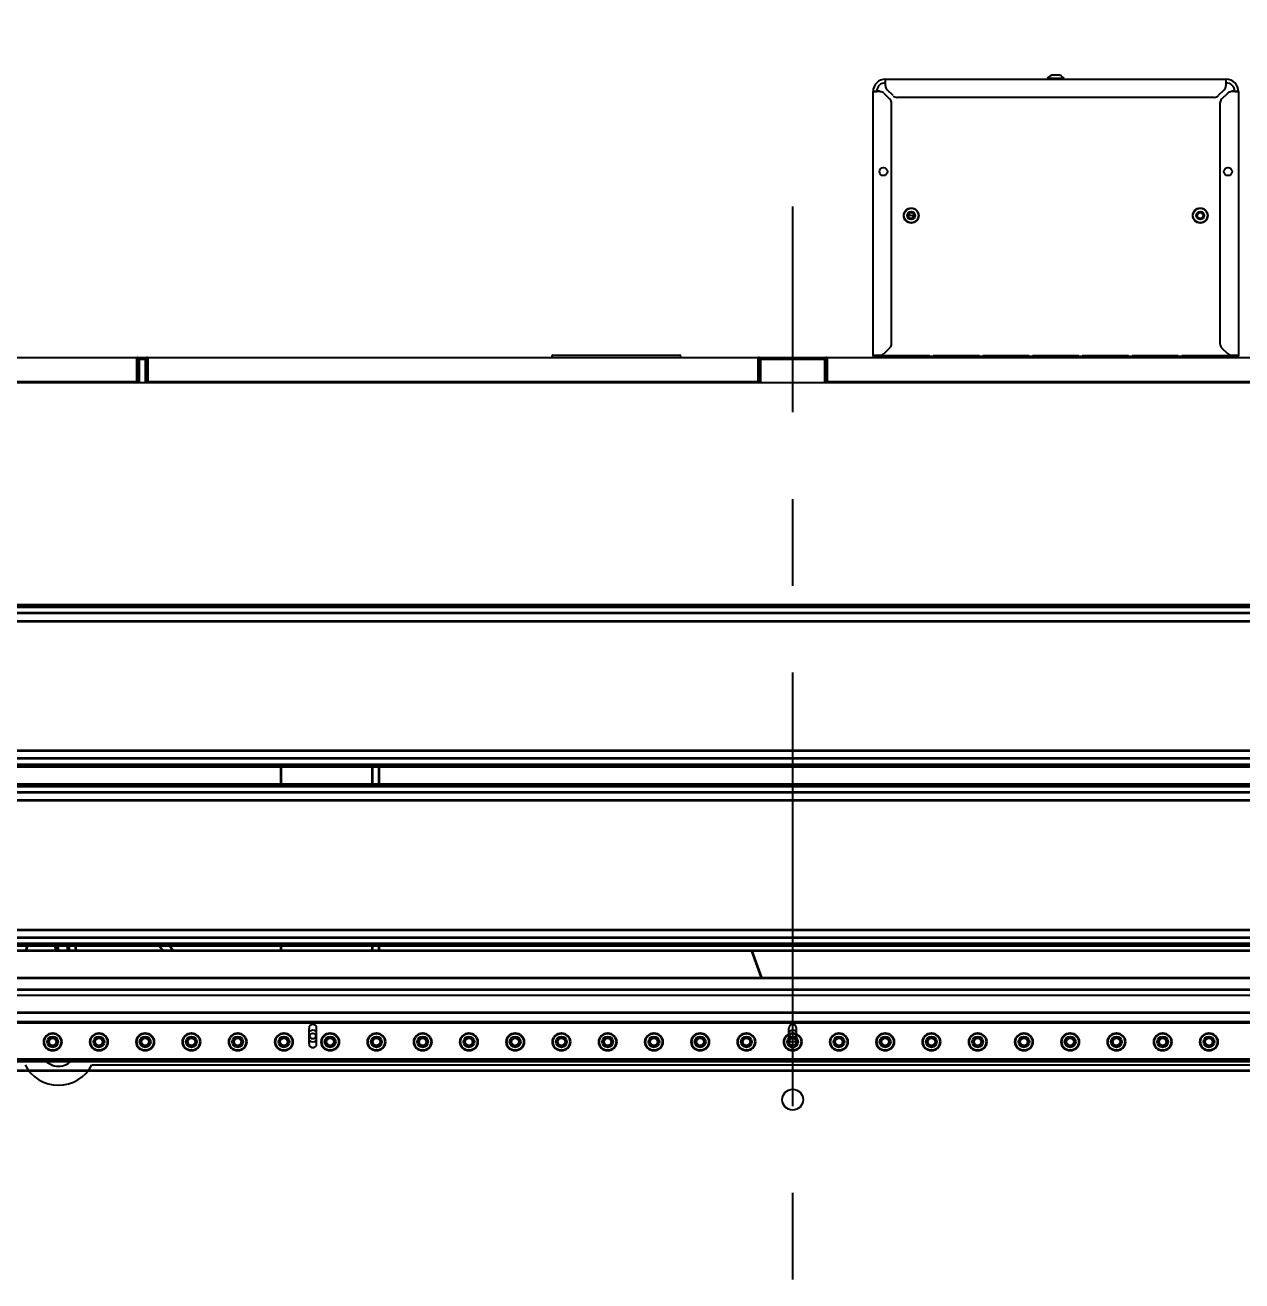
# Model space of a CAD drawing. Header units: inches. Extents: x 16559 to 58559, y 6500 to 36200.
# Drawn here: x 23081 to 24133, y 23617 to 24704 of the extents above; entities that cross this region are included whole.
import ezdxf

# ---------------------------------------------------------------- set-up
doc = ezdxf.new("R2010")
doc.units = ezdxf.units.IN
doc.header["$LTSCALE"] = 300
doc.linetypes.add('CENTRO', pattern=[2, 1.25, -0.25, 0.25, -0.25])
for name, color, linetype in [('ASSI', 254, 'CENTRO'), ('MACCHINA', 40, 'Continuous'), ('QUOTE', 7, 'Continuous')]:
    doc.layers.add(name, color=color, linetype=linetype)
doc.layers.add('GUIDE', color=4, linetype='Continuous', lineweight=35)
doc.styles.get("Standard").update_dxf_attribs({"font": 'romans.shx'})
doc.dimstyles.new('sc1a100_pollici', dxfattribs={"dimscale": 100, "dimtxt": 3, "dimasz": 3, "dimexe": 0, "dimexo": 0, "dimgap": 1, "dimtad": 1, "dimzin": 12, "dimdsep": 46, "dimtxsty": 'Standard', "dimblk": 'CLOSEDBLANK', "dimcen": 1, "dimclrd": 253, "dimclre": 253, "dimclrt": 2, "dimadec": 0, "dimazin": 3, "dimtfac": 1, "dimtmove": 0, "dimatfit": 1, "dimldrblk": 'CLOSEDBLANK', "dimfxl": 1, "dimtolj": 1, "dimtzin": 0, "dimarcsym": 0})

# ---------------------------------------------------------------- blocks, each defined once
blk = doc.blocks.new('A$C336c1bdc')
at = {"layer": 'ASSI'}
blk.add_line((0, -1515.5), (0, 1662.6), dxfattribs=at)
at = {"layer": 'MACCHINA'}
for p, q in [((80.3, 1767), (80.3, 1772.7)), ((80.3, 1772.7), (374.7, 1772.7)), ((80.3, 1770.7), (80.3, 1770.7)), ((220.4, 1773.2), (220.4, 1772.7)), ((234.4, 1773.2), (220.4, 1773.2)), ((221.6, 1774.7), (221.7, 1774.7)), ((230.6, 1776.2), (224.2, 1776.2)), ((233.2, 1774.7), (233.2, 1774.7)), ((234.4, 1772.7), (234.4, 1773.2)), ((374.7, 1772.7), (374.7, 1767)), ((374.7, 1770.7), (374.7, 1770.7)), ((75.4, 1761.9), (69.5, 1761.9)), ((69.5, 1533.5), (69.5, 1761.9)), ((72.7, 1762.7), (75, 1762.7)), ((73, 1761.9), (73, 1762.7)), ((74, 1761.9), (74, 1762.7)), ((75, 1762.7), (75, 1761.9)), ((84, 1755.3), (79, 1760.4)), ((86.9, 1758.4), (81.8, 1763.4)), ((373.2, 1763.4), (368.1, 1758.4)), ((376, 1760.4), (371, 1755.3)), ((385.5, 1761.9), (379.6, 1761.9)), ((380, 1762.7), (382.3, 1762.7)), ((380, 1761.9), (380, 1762.7)), ((381, 1761.9), (381, 1762.7)), ((382, 1762.7), (382, 1761.9)), ((385.5, 1761.9), (385.5, 1533.5)), ((85.5, 1544), (85.5, 1751.8)), ((364.6, 1756.9), (90.4, 1756.9)), ((369.5, 1751.8), (369.5, 1544)), ((-1095.5, 1532), (1098.4, 1532)), ((-567.6, 1532), (-567.6, 1511)), ((-567, 1530.5), (-567, 1532)), ((-558, 1532), (-558, 1530.5)), ((-557.4, 1511), (-557.4, 1532)), ((-208.3, 1533), (-208.3, 1532)), ((-96.7, 1532), (-96.7, 1533)), ((-30.1, 1532), (-30.1, 1511)), ((-29.5, 1532), (-29.5, 1530.5)), ((29.5, 1532), (29.5, 1530.5)), ((30.1, 1511), (30.1, 1532)), ((69.5, 1533.9), (75.4, 1533.9)), ((70.3, 1533.5), (70.3, 1533.9)), ((70.3, 1533.5), (71.1, 1533.5)), ((71.1, 1533.9), (71.1, 1533.5)), ((74, 1533.9), (74, 1532.7)), ((381, 1532.7), (74, 1532.7)), ((78.5, 1533.7), (118.5, 1533.7)), ((78.5, 1533), (78.5, 1533.7)), ((118.5, 1533), (78.5, 1533)), ((79, 1535.4), (84, 1540.4)), ((101.5, 1532.7), (101.5, 1532)), ((101.5, 1532.2), (101.7, 1532)), ((113.5, 1532.2), (101.5, 1532.2)), ((113.3, 1532), (113.5, 1532.2)), ((113.5, 1532), (113.5, 1532.7)), ((118.5, 1533.7), (118.5, 1533)), ((121.5, 1533.7), (161.5, 1533.7)), ((121.5, 1533), (121.5, 1533.7)), ((161.5, 1533), (121.5, 1533)), ((161.5, 1533.7), (161.5, 1533)), ((164.5, 1533.7), (204.5, 1533.7)), ((164.5, 1533), (164.5, 1533.7)), ((204.5, 1533), (164.5, 1533)), ((204.5, 1533.7), (204.5, 1533)), ((207.5, 1533.7), (247.5, 1533.7)), ((207.5, 1533), (207.5, 1533.7)), ((247.5, 1533), (207.5, 1533)), ((223.3, 1532), (223.3, 1532.7)), ((247.5, 1533.7), (247.5, 1533)), ((250.5, 1533.7), (290.5, 1533.7)), ((250.5, 1533), (250.5, 1533.7)), ((290.5, 1533), (250.5, 1533)), ((290.5, 1533.7), (290.5, 1533)), ((293.5, 1533.7), (333.5, 1533.7)), ((293.5, 1533), (293.5, 1533.7)), ((333.5, 1533), (293.5, 1533)), ((333.5, 1533.7), (333.5, 1533)), ((336.5, 1533.7), (376.5, 1533.7)), ((336.5, 1533), (336.5, 1533.7)), ((376.5, 1533), (336.5, 1533)), ((341.5, 1532.7), (341.5, 1532)), ((341.5, 1532.2), (341.7, 1532)), ((353.5, 1532.2), (341.5, 1532.2)), ((353.3, 1532), (353.5, 1532.2)), ((353.5, 1532), (353.5, 1532.7)), ((371, 1540.4), (376, 1535.4)), ((376.5, 1533.7), (376.5, 1533)), ((379.6, 1533.9), (385.5, 1533.9)), ((381, 1532.7), (381, 1533.9)), ((383.9, 1533.5), (383.9, 1533.9)), ((383.9, 1533.5), (384.7, 1533.5)), ((384.7, 1533.5), (384.7, 1533.9)), ((-567, 1530.5), (-567.6, 1530.5)), ((-566.5, 1511), (-566.5, 1530)), ((-565.1, 1530.5), (-559.9, 1530.5)), ((-565, 1511), (-565, 1530)), ((-560, 1530), (-560, 1511)), ((-558.5, 1530), (-558.5, 1511)), ((-557.4, 1530.5), (-558, 1530.5)), ((-29.5, 1530.5), (-30.1, 1530.5)), ((-29, 1511), (-29, 1530)), ((-27.6, 1530.5), (27.6, 1530.5)), ((-27.5, 1511), (-27.5, 1530)), ((27.5, 1530), (27.5, 1511)), ((29, 1530), (29, 1511)), ((30.1, 1530.5), (29.5, 1530.5)), ((1097.5, 1510), (-1097.5, 1510)), ((-567.6, 1511), (-1094.9, 1511)), ((-566.5, 1511), (-565, 1511)), ((-558.5, 1511), (-560, 1511)), ((-30.1, 1511), (-557.4, 1511)), ((-160.7, 1510), (-160.7, 1511)), ((-89.3, 1511), (-89.3, 1510)), ((-29, 1511), (-27.5, 1511)), ((29, 1511), (27.5, 1511)), ((557.4, 1511), (30.1, 1511)), ((1097.5, 980), (-1097.5, 980)), ((-418.3, 938.3), (-418.3, 951.7)), ((-411.7, 938.3), (-411.7, 951.7)), ((-3.3, 938.3), (-3.3, 951.7)), ((3.3, 938.3), (3.3, 951.7)), ((837.5, 925), (-867.5, 925)), ((-606.2, 920), (606.2, 920))]:
    blk.add_line(p, q, dxfattribs=at)
at = {"layer": 'MACCHINA', "flags": 128}
for points in [[(-638.2, 925), (-636.9, 924.7), (-635, 924.5)], [(-635, 924.5), (-633.1, 924.7), (-631.8, 925)]]:
    blk.add_lwpolyline(points, dxfattribs=at)
at = {"layer": 'MACCHINA'}
for centre, radius in [((78.5, 1692.7), 3.5), ((376.5, 1692.7), 3.5), ((102.5, 1654.7), 6.5), ((102.5, 1654.7), 6.3), ((102.5, 1654.7), 3.5), ((102.5, 1654.7), 2.5), ((352.5, 1654.7), 6.5), ((352.5, 1654.7), 6.3), ((352.5, 1654.7), 3.5), ((352.5, 1654.7), 2.5), ((-415, 945), 2.5), ((0, 945), 2.5), ((0, 890), 9)]:
    blk.add_circle(centre, radius, dxfattribs=at)
for centre, radius, start, end in [((80.3, 1761.9), 10.8, 90, 180), ((226.4, 1769.6), 7, 132.8202, 148.7211), ((228.4, 1769.6), 7, 31.2789, 47.1798), ((374.7, 1761.9), 10.8, 0, 90), ((80.3, 1761.9), 7.6, 90, 180), ((75.4, 1756.9), 5, 45, 90), ((85.3, 1767), 5, 180, 225), ((369.7, 1767), 5, 315, 0), ((374.7, 1761.9), 7.6, 0, 90), ((379.6, 1756.9), 5, 90, 135), ((80.5, 1751.8), 5, 0, 45), ((90.4, 1761.9), 5, 225, 270), ((364.6, 1761.9), 5, 270, 315), ((374.5, 1751.8), 5, 135, 180), ((102, 1650.7), 4, 46.6038, 119.1462), ((80.5, 1544), 5, 315, 0), ((374.5, 1544), 5, 180, 225), ((-567, 1530), 2, 0, 90), ((-558, 1530), 2, 90, 180), ((-207.3, 1533), 1, 90, 180), ((-97.7, 1533), 1, 0, 90), ((-29.5, 1530), 2, 0, 90), ((29.5, 1530), 2, 90, 180), ((70.3, 1533.5), 0.802, 180, 0), ((70.3, 1533.5), 0.002, 180, 0), ((74, 1534.7), 2, 203.5782, 270), ((74, 1534.7), 1, 233.1301, 270), ((75.4, 1538.9), 5, 270, 315), ((357.4, 1538.7), 7.27, 237.5778, 246.5654), ((357.6, 1538.7), 7.27, 293.4346, 304.7866), ((379.6, 1538.9), 5, 225, 270), ((381, 1534.7), 2, 270, 336.4218), ((381, 1534.7), 1, 270, 306.8699), ((384.7, 1533.5), 0.802, 180, 0), ((384.7, 1533.5), 0.002, 180, 0), ((-567, 1530), 0.5, 0, 90), ((-558, 1530), 0.5, 90, 180), ((-29.5, 1530), 0.5, 0, 90), ((29.5, 1530), 0.5, 90, 180), ((-415, 951.7), 3.3, 0, 180), ((-415, 945), 5, 48.7001, 131.7803), ((0, 951.7), 3.3, 0, 180), ((0, 945), 5, 48.7001, 131.7803), ((-415, 945), 5, 228.7001, 311.2999), ((-415, 938.3), 3.3, 180, 0), ((0, 945), 5, 228.7001, 311.2999), ((0, 938.3), 3.3, 180, 0), ((-635, 935), 16, 218.6822, 320.8564), ((-635, 935), 32.5, 207.4864, 332.5136)]:
    blk.add_arc(centre, radius, start, end, dxfattribs=at)
for points, knots in [([(80.3, 1769.5), (80.3, 1769.5), (80.3, 1769.6), (80.3, 1769.8), (80.3, 1770.2), (80.3, 1770.7), (80.3, 1771.3), (80.3, 1771.8), (80.3, 1772.3), (80.3, 1772.6), (80.3, 1772.7), (80.3, 1772.7), (80.3, 1772.7)], [0, 0, 0, 0, 0.1073725, 0.2147449, 0.3221174, 0.4294898, 0.5368623, 0.6442347, 0.7516072, 0.8589796, 0.9663521, 1, 1, 1, 1]), ([(224.2, 1776.2), (223.5, 1775.9), (222.6, 1775.5), (221.8, 1774.8), (221.7, 1774.7)], [0, 0, 0, 0, 0.79499, 1, 1, 1, 1]), ([(233.2, 1774.7), (232.5, 1775.2), (231.8, 1775.8), (230.8, 1776.1), (230.6, 1776.2)], [0, 0, 0, 0, 0.79305, 1, 1, 1, 1]), ([(374.7, 1772.7), (374.7, 1772.7), (374.7, 1772.6), (374.7, 1772.4), (374.7, 1772), (374.7, 1771.5), (374.7, 1770.9), (374.7, 1770.4), (374.7, 1769.9), (374.7, 1769.6), (374.7, 1769.5), (374.7, 1769.5), (374.7, 1769.5)], [0, 0, 0, 0, 0.107372, 0.214745, 0.322117, 0.42949, 0.536862, 0.644235, 0.751607, 0.85898, 0.966352, 1, 1, 1, 1]), ([(69.5, 1761.9), (69.5, 1761.9), (69.6, 1761.9), (69.8, 1761.9), (70.2, 1761.9), (70.7, 1761.9), (71.3, 1761.9), (71.8, 1761.9), (72.3, 1761.9), (72.6, 1761.9), (72.7, 1761.9), (72.7, 1761.9), (72.7, 1761.9)], [0, 0, 0, 0, 0.1073725, 0.2147449, 0.3221174, 0.4294898, 0.5368623, 0.6442347, 0.7516072, 0.8589796, 0.9663521, 1, 1, 1, 1]), ([(382.3, 1761.9), (382.3, 1761.9), (382.4, 1761.9), (382.6, 1761.9), (383, 1761.9), (383.5, 1761.9), (384.1, 1761.9), (384.6, 1761.9), (385.1, 1761.9), (385.4, 1761.9), (385.5, 1761.9), (385.5, 1761.9), (385.5, 1761.9)], [0, 0, 0, 0, 0.107372, 0.214745, 0.322117, 0.42949, 0.536862, 0.644235, 0.751607, 0.85898, 0.966352, 1, 1, 1, 1]), ([(-207.3, 1534), (-207.3, 1534), (-207.3, 1534), (-206.9, 1534), (-206, 1534), (-204.6, 1534), (-202.8, 1534), (-200.7, 1534), (-198.5, 1534), (-196.9, 1534), (-196.1, 1534)], [0, 0, 0, 0, 0.0727407, 0.2028516, 0.3374524, 0.4744157, 0.6113791, 0.7459798, 0.8760908, 1, 1, 1, 1]), ([(-196.1, 1534), (-191.4, 1534), (-181.8, 1534), (-167.2, 1534), (-152.5, 1534), (-137.8, 1534), (-123.2, 1534), (-113.6, 1534), (-108.9, 1534)], [0, 0, 0, 0, 0.166228, 0.332925, 0.5, 0.66707, 0.833769, 1, 1, 1, 1]), ([(-108.9, 1534), (-108.1, 1534), (-106.5, 1534), (-104.3, 1534), (-102.2, 1534), (-100.4, 1534), (-99, 1534), (-98.1, 1534), (-97.7, 1534), (-97.7, 1534), (-97.7, 1534)], [0, 0, 0, 0, 0.123909, 0.25402, 0.388621, 0.525584, 0.662548, 0.797148, 0.927259, 1, 1, 1, 1])]:
    blk.add_open_spline(points, degree=3, knots=knots, dxfattribs=at)
blk = doc.blocks.new('A$Cdb7b875a')
at = {"layer": 'GUIDE'}
for p, q in [((-1895, 1318), (95, 1318)), ((-1895, 1316.3), (95, 1316.3)), ((-1900, 1311), (100, 1311)), ((-1900, 1304), (-87.2, 1304)), ((-1900, 1192), (-87.2, 1192)), ((100, 1185), (-1900, 1185)), ((95, 1179.7), (-1895, 1179.7)), ((95, 1178), (-1895, 1178)), ((-1442.5, 1163), (-1442.5, 1178)), ((-1363.5, 1163), (-1363.5, 1178)), ((-1357.5, 1163), (-1357.5, 1178)), ((-1895, 1163), (95, 1163)), ((-1900, 1156), (100, 1156)), ((-1895, 1161.3), (95, 1161.3)), ((-1900, 1149), (-87.2, 1149)), ((-1900, 1037), (-87.2, 1037)), ((100, 1030), (-1900, 1030)), ((95, 1024.7), (-1895, 1024.7)), ((95, 1023), (-1895, 1023)), ((-1627, 1020.1), (-1627, 1023)), ((-1626.3, 1023), (-1626, 1020.7)), ((-1620.4, 1023), (-1620.2, 1021.4)), ((-1620.2, 1021.4), (-1620, 1019)), ((-1544.6, 1019), (-1547.5, 1023)), ((-1539, 1023), (-1536.2, 1019)), ((-1442.5, 1019), (-1442.5, 1023)), ((-1363.5, 1019), (-1363.5, 1023)), ((-1357.5, 1019), (-1357.5, 1023)), ((-2035.3, 1019), (-1035.3, 1019)), ((-1627, 1020.1), (-1627, 1019)), ((-1626, 1020.7), (-1625.8, 1019)), ((-1035.3, 1019), (-35.3, 1019)), ((-1026.8, 995), (-1035.3, 1019)), ((100, 995), (-2100, 995)), ((100, 985), (-2100, 985)), ((-20, 957), (-2020, 957)), ((-20, 956.5), (-2020, 956.5)), ((-25, 965), (-1975, 965)), ((-20, 923.5), (-2020, 923.5)), ((100, 915), (-2100, 915)), ((-20, 923), (-2020, 923))]:
    blk.add_line(p, q, dxfattribs=at)
at = {"layer": 'GUIDE', "flags": 128}
blk.add_lwpolyline([(-1627.5, 1023), (-1627.4, 1022.6), (-1627, 1020.1)], dxfattribs=at)
at = {"layer": 'GUIDE'}
for centre, radius in [((-1640, 940), 7.5), ((-1600, 940), 7.5), ((-1560, 940), 7.5), ((-1520, 940), 7.5), ((-1480, 940), 7.5), ((-1440, 940), 7.5), ((-1400, 940), 7.5), ((-1360, 940), 7.5), ((-1320, 940), 7.5), ((-1280, 940), 7.5), ((-1240, 940), 7.5), ((-1200, 940), 7.5), ((-1160, 940), 7.5), ((-1120, 940), 7.5), ((-1080, 940), 7.5), ((-1040, 940), 7.5), ((-1000, 940), 7.5), ((-960, 940), 7.5), ((-920, 940), 7.5), ((-880, 940), 7.5), ((-840, 940), 7.5), ((-800, 940), 7.5), ((-760, 940), 7.5), ((-720, 940), 7.5), ((-680, 940), 7.5), ((-640, 940), 7.5), ((-1640, 940), 4.5), ((-1640, 940), 3.4), ((-1600, 940), 4.5), ((-1600, 940), 3.4), ((-1560, 940), 4.5), ((-1560, 940), 3.4), ((-1520, 940), 4.5), ((-1520, 940), 3.4), ((-1480, 940), 4.5), ((-1480, 940), 3.4), ((-1440, 940), 4.5), ((-1440, 940), 3.4), ((-1400, 940), 4.5), ((-1400, 940), 3.4), ((-1360, 940), 4.5), ((-1360, 940), 3.4), ((-1320, 940), 4.5), ((-1320, 940), 3.4), ((-1280, 940), 4.5), ((-1280, 940), 3.4), ((-1240, 940), 4.5), ((-1240, 940), 3.4), ((-1200, 940), 4.5), ((-1200, 940), 3.4), ((-1160, 940), 4.5), ((-1160, 940), 3.4), ((-1120, 940), 4.5), ((-1120, 940), 3.4), ((-1080, 940), 4.5), ((-1080, 940), 3.4), ((-1040, 940), 4.5), ((-1040, 940), 3.4), ((-1000, 940), 4.5), ((-1000, 940), 3.4), ((-960, 940), 4.5), ((-960, 940), 3.4), ((-920, 940), 4.5), ((-920, 940), 3.4), ((-880, 940), 4.5), ((-880, 940), 3.4), ((-840, 940), 4.5), ((-840, 940), 3.4), ((-800, 940), 4.5), ((-800, 940), 3.4), ((-760, 940), 4.5), ((-760, 940), 3.4), ((-720, 940), 4.5), ((-720, 940), 3.4), ((-680, 940), 4.5), ((-680, 940), 3.4), ((-640, 940), 4.5), ((-640, 940), 3.4)]:
    blk.add_circle(centre, radius, dxfattribs=at)
for radius, start, end in [(13, 157.3801, 175.5883), (13, 4.4117, 22.6199), (15, 3.8226, 19.4712)]:
    blk.add_arc((-1650, 1018), radius, start, end, dxfattribs=at)
blk = doc.blocks.new('_ClosedBlank')
at = {"color": 0, "linetype": 'ByBlock', "lineweight": -2}
for p, q in [((-1, 0.1667), (0, 0)), ((-1, 0.1667), (-1, -0.1667)), ((0, 0), (-1, -0.1667))]:
    blk.add_line(p, q, dxfattribs=at)
blk = doc.blocks.new('*D26')
at = {"layer": 'Defpoints', "color": 0, "transparency": 16777216}
for p in [(23744.6, 28524.2), (23744.6, 24746.8), (22644.6, 24007.2)]:
    blk.add_point(p, dxfattribs=at)
at = {"layer": 'QUOTE', "color": 253, "lineweight": -2, "transparency": 16777216}
for p, q in [((22344.6, 28524.2), (18816, 28524.2)), ((22644.6, 24007.2), (22644.6, 28524.2)), ((23744.6, 28524.2), (22644.6, 28524.2)), ((23744.6, 24746.8), (23744.6, 28524.2)), ((24044.6, 28524.2), (24344.6, 28524.2))]:
    blk.add_line(p, q, dxfattribs=at)
at = {"layer": 'QUOTE', "color": 253, "lineweight": -2, "transparency": 16777216, "xscale": 300, "yscale": 300, "zscale": 300}
blk.add_blockref('_ClosedBlank', (22644.6, 28524.2), dxfattribs=at)
at = {"layer": 'QUOTE', "color": 253, "lineweight": -2, "transparency": 16777216, "xscale": 300, "yscale": 300, "zscale": 300, "rotation": 180}
blk.add_blockref('_ClosedBlank', (23744.6, 28524.2), dxfattribs=at)
at = {"layer": 'QUOTE', "color": 2, "transparency": 16777216, "char_height": 300, "attachment_point": 5}
for s, insert in [('\\A1;1100', (20430.3, 28774.2)), ('\\A1;[3\'-7 5/16"]', (20430.3, 28195.6))]:
    blk.add_mtext(s, dxfattribs=dict(at, insert=insert))
blk = doc.blocks.new('*D34')
at = {"layer": 'Defpoints', "color": 0, "transparency": 16777216}
for p in [(22644.6, 27347.5), (22644.6, 24007.2), (24844.6, 24003.2)]:
    blk.add_point(p, dxfattribs=at)
at = {"layer": 'QUOTE', "color": 253, "lineweight": -2, "transparency": 16777216}
for p, q in [((22344.6, 27347.5), (19101.7, 27347.5)), ((22644.6, 24007.2), (22644.6, 27347.5)), ((24844.6, 27347.5), (22644.6, 27347.5)), ((24844.6, 24003.2), (24844.6, 27347.5)), ((25144.6, 27347.5), (25444.6, 27347.5))]:
    blk.add_line(p, q, dxfattribs=at)
at = {"layer": 'QUOTE', "color": 253, "lineweight": -2, "transparency": 16777216, "xscale": 300, "yscale": 300, "zscale": 300}
blk.add_blockref('_ClosedBlank', (22644.6, 27347.5), dxfattribs=at)
at = {"layer": 'QUOTE', "color": 253, "lineweight": -2, "transparency": 16777216, "xscale": 300, "yscale": 300, "zscale": 300, "rotation": 180}
blk.add_blockref('_ClosedBlank', (24844.6, 27347.5), dxfattribs=at)
at = {"layer": 'QUOTE', "color": 2, "transparency": 16777216, "char_height": 300, "attachment_point": 5}
for s, insert in [('\\A1;2200', (20573.1, 27597.5)), ('\\A1;[7\'-2 5/8"]', (20573.1, 27018.9))]:
    blk.add_mtext(s, dxfattribs=dict(at, insert=insert))

msp = doc.modelspace()

# ---------------------------------------------------------------- block references
at = {"layer": 'GUIDE'}
msp.add_blockref('A$Cdb7b875a', (24744.563, 22884.213), dxfattribs=at)
at = {"layer": 'MACCHINA'}
msp.add_blockref('A$C336c1bdc', (23744.563, 22884.213), dxfattribs=at)

# ---------------------------------------------------------------- dimensions: what is measured, and where the dimension line sits
at = {"layer": 'QUOTE'}
dim = msp.add_linear_dim(base=(23744.563, 28524.18), p1=(22644.563, 24007.213), p2=(23744.563, 24746.836), dimstyle='sc1a100_pollici', override={"dimpost": '\\X'}, dxfattribs=at)
dim.commit()
dim.dimension.update_dxf_attribs({"geometry": '*D26', "text_midpoint": (20430.278, 28524.18), "dimtype": 160})
dim = msp.add_linear_dim(base=(22644.563, 27347.482), p1=(24844.563, 24003.213), p2=(22644.563, 24007.213), dimstyle='sc1a100_pollici', override={"dimpost": '\\X'}, dxfattribs=at)
dim.commit()
dim.dimension.update_dxf_attribs({"geometry": '*D34', "text_midpoint": (20573.135, 27347.482)})

doc.saveas('drawing.dxf')
